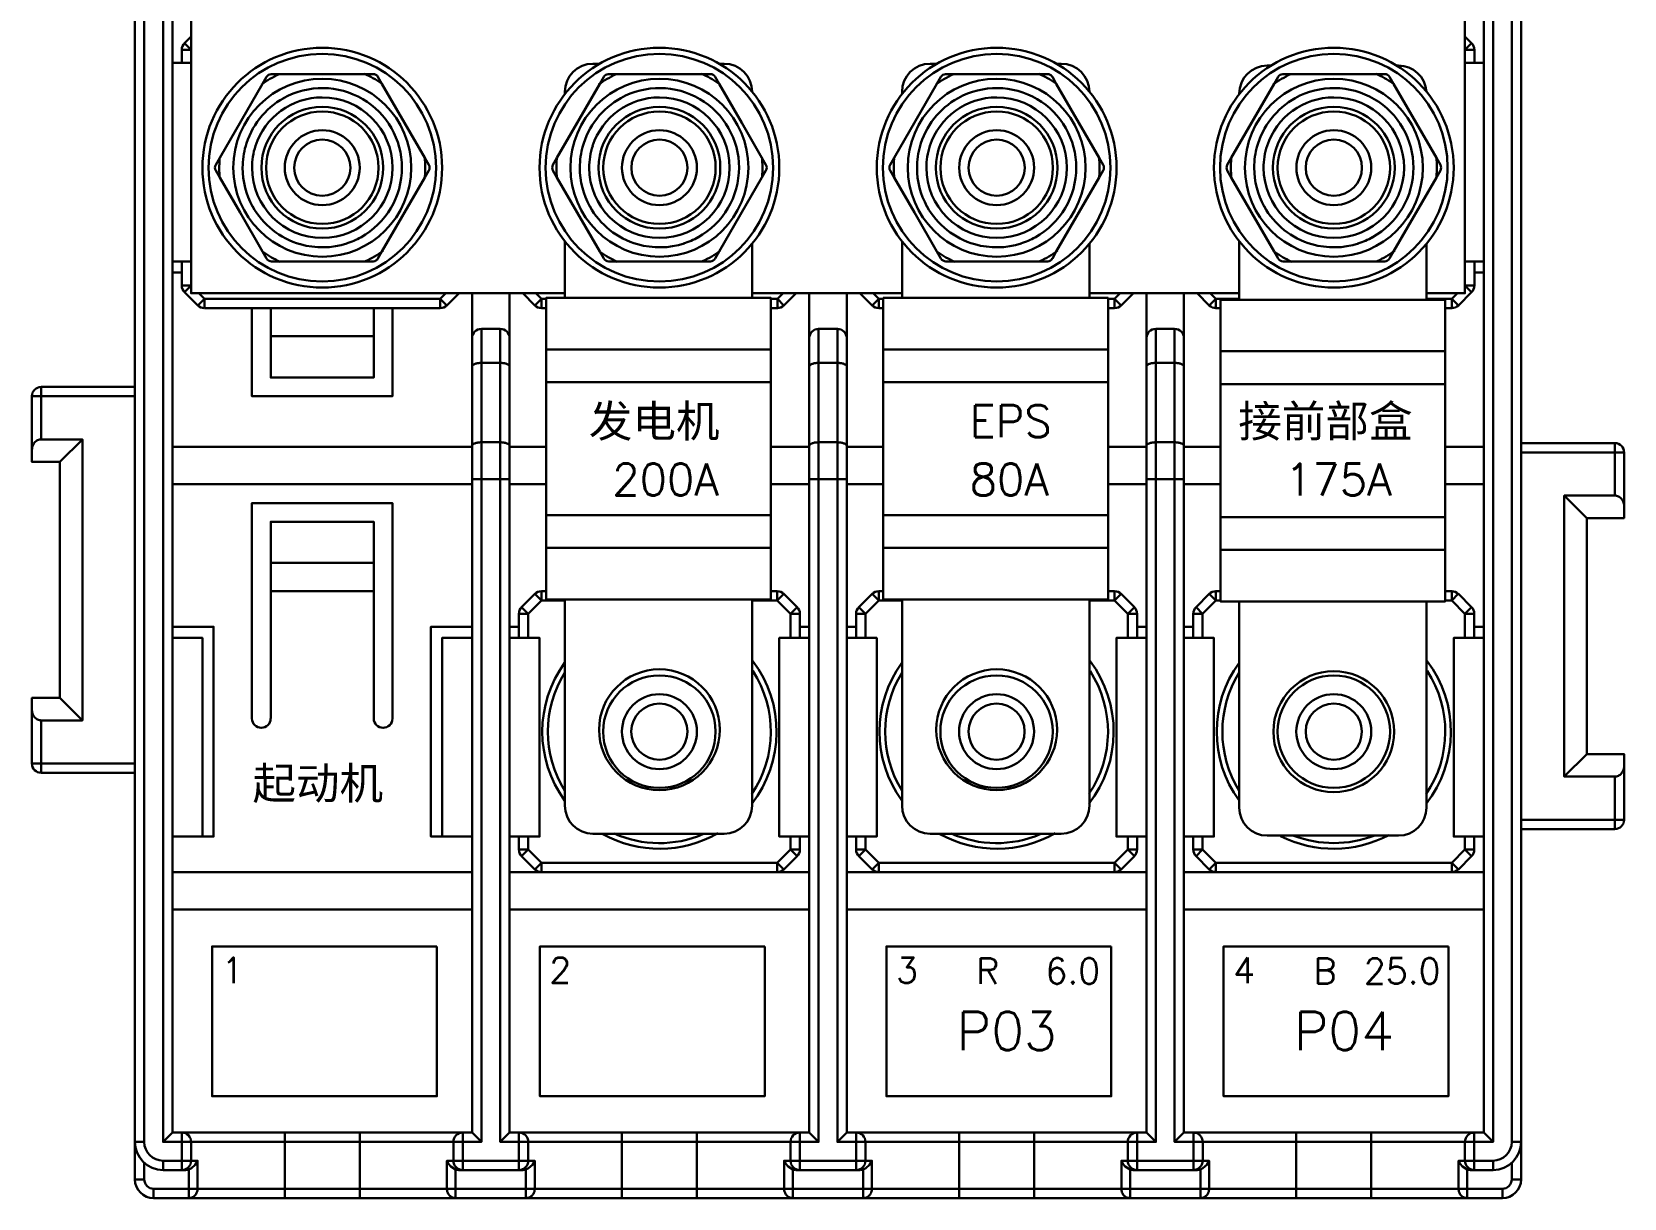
# Model space of a CAD drawing. Header units: millimetres. Extents: x 6 to 3615, y 6 to 858.
# Drawn here: x 2178 to 2263.2, y 280.4 to 342.8 of the extents above; entities that cross this region are included whole.
import ezdxf

# ---------------------------------------------------------------- set-up
doc = ezdxf.new("R2010")
doc.units = ezdxf.units.MM
doc.styles.add('Simplex_Style', font='simplex_.ttf')

msp = doc.modelspace()

# ---------------------------------------------------------------- linework, layer by layer
at = {"color": 0, "linetype": 'Continuous', "lineweight": 30, "flags": 128}
for points in [[(2225.562, 350.068), (2223.56, 350.068), (2223.56, 353.076), (2203.513, 353.076), (2203.513, 344.555), (2186.474, 344.555), (2186.474, 328.818), (2206.469, 328.818)], [(2183.464, 283.411), (2183.966, 283.411), (2183.966, 351.07)], [(2183.464, 281.406), (2183.464, 351.07)], [(2257.638, 283.411), (2257.138, 283.411), (2257.138, 351.07), (2242.404, 351.07), (2242.404, 351.573)], [(2257.638, 351.07), (2257.638, 281.406)], [(2255.133, 283.911), (2255.133, 283.411), (2256.135, 283.411), (2256.135, 345.557), (2239.596, 345.557), (2239.596, 350.57), (2239.096, 350.57)], [(2252.576, 328.818), (2254.633, 328.818), (2254.633, 344.555), (2223.56, 344.555), (2223.56, 350.068)], [(2193.99, 345.057), (2193.99, 345.557), (2184.969, 345.557), (2184.969, 283.411), (2185.971, 283.411), (2185.971, 282.409), (2186.815, 282.409), (2186.815, 280.906), (2191.484, 280.906), (2191.484, 280.404)], [(2256.135, 283.411), (2255.635, 283.911), (2255.635, 345.057), (2256.135, 345.557)], [(2185.469, 345.057), (2185.469, 283.911), (2201.508, 283.911)], [(2186.474, 342.552), (2186.117, 342.195)], [(2254.99, 342.195), (2254.633, 342.552)], [(2185.971, 341.841), (2185.971, 341.148)], [(2186.471, 341.841), (2185.971, 341.841)], [(2186.471, 341.148), (2186.471, 341.841), (2186.117, 342.195)], [(2255.135, 341.841), (2254.635, 341.841), (2254.987, 342.195), (2254.99, 342.195)], [(2254.635, 341.841), (2254.635, 341.148)], [(2255.135, 341.148), (2255.135, 341.841)], [(2185.469, 341.148), (2186.474, 341.148)], [(2207.974, 341.096), (2208.339, 341.096)], [(2214.727, 341.096), (2214.99, 341.096)], [(2226.016, 341.096), (2226.38, 341.096)], [(2232.768, 341.096), (2233.034, 341.096)], [(2244.055, 340.997), (2244.253, 340.997)], [(2250.979, 340.997), (2251.073, 340.997)], [(2254.633, 341.148), (2255.635, 341.148)], [(2187.789, 335.685), (2188.003, 336.055), (2190.294, 340.023), (2190.508, 340.396)], [(2190.753, 340.547), (2196.208, 340.547)], [(2196.469, 340.396), (2196.685, 340.023), (2197.888, 337.938), (2198.977, 336.055), (2199.19, 335.685)], [(2205.831, 335.685), (2206.047, 336.055), (2208.339, 340.023), (2208.552, 340.396)], [(2208.794, 340.547), (2214.253, 340.547)], [(2214.513, 340.396), (2214.727, 340.023), (2215.932, 337.938), (2217.018, 336.055), (2217.232, 335.685)], [(2223.875, 335.685), (2224.089, 336.055), (2226.38, 340.023), (2226.594, 340.396)], [(2226.836, 340.547), (2232.294, 340.547)], [(2232.555, 340.396), (2232.768, 340.023), (2233.974, 337.938), (2235.06, 336.055), (2235.273, 335.685)], [(2241.917, 335.685), (2242.13, 336.055), (2244.422, 340.023), (2244.635, 340.396)], [(2244.88, 340.547), (2250.336, 340.547)], [(2250.596, 340.396), (2250.812, 340.023), (2252.016, 337.938), (2253.104, 336.055), (2253.318, 335.685)], [(2206.469, 339.474), (2206.469, 339.594)], [(2224.513, 339.474), (2224.513, 339.594)], [(2242.552, 339.471), (2242.552, 339.495)], [(2190.508, 330.672), (2190.294, 331.044), (2189.091, 333.13), (2188.003, 335.013), (2187.789, 335.383)], [(2199.19, 335.383), (2198.977, 335.013), (2196.685, 331.044), (2196.469, 330.672)], [(2208.552, 330.672), (2208.339, 331.044), (2207.133, 333.13), (2206.047, 335.013), (2205.831, 335.383)], [(2217.232, 335.383), (2217.018, 335.013), (2214.727, 331.044), (2214.513, 330.672)], [(2226.594, 330.672), (2226.38, 331.044), (2225.174, 333.13), (2224.089, 335.013), (2223.875, 335.383)], [(2235.273, 335.383), (2235.06, 335.013), (2232.768, 331.044), (2232.555, 330.672)], [(2244.635, 330.672), (2244.422, 331.044), (2243.219, 333.13), (2242.13, 335.013), (2241.917, 335.383)], [(2253.318, 335.383), (2253.104, 335.013), (2250.812, 331.044), (2250.596, 330.672)], [(2206.469, 328.568), (2206.469, 331.594)], [(2216.495, 331.469), (2216.495, 328.568)], [(2224.513, 328.568), (2224.513, 331.594)], [(2234.536, 331.469), (2234.536, 328.568)], [(2242.552, 328.469), (2242.552, 331.596)], [(2252.576, 331.464), (2252.576, 328.469)], [(2185.469, 330.523), (2186.474, 330.523)], [(2185.469, 329.922), (2185.971, 329.922)], [(2185.971, 330.523), (2185.971, 329.227)], [(2185.971, 329.227), (2186.471, 329.227), (2186.471, 330.523)], [(2196.227, 330.523), (2190.768, 330.523)], [(2214.271, 330.523), (2208.812, 330.523)], [(2232.312, 330.523), (2226.854, 330.523)], [(2250.354, 330.523), (2244.896, 330.523)], [(2254.633, 330.523), (2255.635, 330.523)], [(2254.635, 330.523), (2254.635, 329.227), (2255.135, 329.227)], [(2255.135, 329.227), (2255.135, 330.523)], [(2255.135, 329.922), (2255.635, 329.922)], [(2186.471, 329.227), (2186.117, 328.872)], [(2254.635, 329.227), (2254.987, 328.875), (2254.99, 328.872)], [(2186.117, 328.872), (2186.826, 328.164)], [(2186.826, 328.164), (2187.18, 328.518), (2187.18, 328.016)], [(2199.799, 328.016), (2199.799, 328.518), (2187.18, 328.518), (2186.88, 328.818)], [(2200.099, 328.818), (2199.799, 328.518), (2200.154, 328.164)], [(2200.154, 328.164), (2200.807, 328.818)], [(2201.508, 328.818), (2201.508, 283.911), (2202.008, 283.411)], [(2203.51, 328.818), (2203.51, 283.911), (2219.549, 283.911)], [(2204.214, 328.818), (2204.867, 328.164)], [(2204.867, 328.164), (2205.221, 328.518), (2205.221, 328.016)], [(2205.469, 328.518), (2205.221, 328.518), (2204.922, 328.818)], [(2205.469, 315.188), (2205.469, 312.43), (2217.495, 312.43), (2217.495, 328.568), (2205.469, 328.568), (2205.469, 325.812), (2217.495, 325.812)], [(2216.495, 328.818), (2224.513, 328.818)], [(2217.841, 328.016), (2217.841, 328.518), (2217.495, 328.518)], [(2218.143, 328.818), (2217.841, 328.518), (2218.195, 328.164)], [(2218.195, 328.164), (2218.852, 328.818)], [(2219.549, 328.818), (2219.549, 283.911), (2220.049, 283.411)], [(2221.555, 328.818), (2221.555, 283.911), (2237.591, 283.911)], [(2222.255, 328.818), (2222.911, 328.164)], [(2222.911, 328.164), (2223.266, 328.518), (2223.266, 328.016)], [(2223.51, 328.518), (2223.266, 328.518), (2222.964, 328.818)], [(2223.51, 315.188), (2223.51, 312.43), (2235.539, 312.43), (2235.539, 328.568), (2223.51, 328.568), (2223.51, 325.812), (2235.539, 325.812)], [(2234.536, 328.818), (2242.552, 328.818)], [(2235.883, 328.016), (2235.883, 328.518), (2235.539, 328.518)], [(2236.185, 328.818), (2235.883, 328.518), (2236.237, 328.164)], [(2236.237, 328.164), (2236.893, 328.818)], [(2237.591, 328.818), (2237.591, 283.911), (2238.094, 283.411)], [(2239.596, 328.818), (2239.596, 283.911), (2255.635, 283.911)], [(2240.297, 328.818), (2240.953, 328.164)], [(2240.953, 328.164), (2241.307, 328.518), (2241.307, 328.016)], [(2242.552, 328.518), (2241.307, 328.518), (2241.008, 328.818)], [(2241.549, 315.086), (2241.549, 312.331), (2253.578, 312.331), (2253.578, 328.469), (2241.549, 328.469), (2241.549, 325.711), (2253.578, 325.711)], [(2253.927, 328.016), (2253.927, 328.518), (2252.576, 328.518)], [(2254.227, 328.818), (2253.927, 328.518), (2254.281, 328.164)], [(2254.281, 328.164), (2254.99, 328.872)], [(2187.18, 328.016), (2199.799, 328.016)], [(2189.729, 328.016), (2189.729, 323.305), (2197.247, 323.305), (2197.247, 328.016)], [(2190.732, 328.016), (2190.732, 326.513), (2196.245, 326.513), (2196.245, 328.016), (2190.732, 328.016)], [(2205.221, 328.016), (2205.469, 328.016)], [(2217.495, 328.016), (2217.841, 328.016)], [(2223.266, 328.016), (2223.51, 328.016)], [(2235.539, 328.016), (2235.883, 328.016)], [(2241.307, 328.016), (2241.549, 328.016)], [(2253.578, 328.016), (2253.927, 328.016)], [(2196.245, 326.513), (2196.245, 324.307), (2190.732, 324.307), (2190.732, 326.513)], [(2202.008, 326.914), (2203.01, 326.914)], [(2203.01, 325.091), (2202.008, 325.091), (2202.008, 326.914)], [(2202.008, 325.091), (2202.008, 320.844), (2203.01, 320.844), (2203.01, 326.914)], [(2220.049, 326.914), (2221.052, 326.914)], [(2221.052, 325.091), (2220.049, 325.091), (2220.049, 326.914)], [(2220.049, 325.091), (2220.049, 320.844), (2221.052, 320.844), (2221.052, 326.914)], [(2238.094, 326.914), (2239.096, 326.914)], [(2239.096, 325.091), (2238.094, 325.091), (2238.094, 326.914)], [(2238.094, 325.091), (2238.094, 320.844), (2239.096, 320.844), (2239.096, 326.914)], [(2205.469, 325.812), (2205.469, 324.057), (2217.495, 324.057)], [(2223.51, 325.812), (2223.51, 324.057), (2235.539, 324.057)], [(2241.549, 325.711), (2241.549, 323.958), (2253.578, 323.958)], [(2202.008, 325.091), (2201.961, 325.091), (2201.917, 325.089), (2201.87, 325.083), (2201.828, 325.078), (2201.784, 325.07), (2201.745, 325.062), (2201.706, 325.052), (2201.669, 325.039), (2201.638, 325.026), (2201.607, 325.013), (2201.581, 324.997), (2201.56, 324.982), (2201.542, 324.966), (2201.526, 324.948), (2201.516, 324.93), (2201.508, 324.911), (2201.508, 324.893)], [(2203.51, 324.893), (2203.51, 324.911), (2203.503, 324.93), (2203.492, 324.948), (2203.477, 324.966), (2203.458, 324.982), (2203.438, 324.997), (2203.411, 325.013), (2203.38, 325.026), (2203.349, 325.039), (2203.312, 325.052), (2203.273, 325.062), (2203.234, 325.07), (2203.19, 325.078), (2203.148, 325.083), (2203.102, 325.089), (2203.057, 325.091), (2203.01, 325.091)], [(2220.049, 325.091), (2220.003, 325.091), (2219.953, 325.089), (2219.906, 325.083), (2219.859, 325.076), (2219.815, 325.068), (2219.771, 325.057), (2219.732, 325.047), (2219.695, 325.034), (2219.664, 325.018), (2219.633, 325.003), (2219.609, 324.987), (2219.589, 324.969), (2219.57, 324.951), (2219.56, 324.932), (2219.552, 324.914), (2219.549, 324.893)], [(2221.555, 324.893), (2221.552, 324.911), (2221.544, 324.93), (2221.534, 324.948), (2221.521, 324.966), (2221.503, 324.982), (2221.479, 324.997), (2221.453, 325.013), (2221.424, 325.026), (2221.391, 325.039), (2221.354, 325.052), (2221.318, 325.062), (2221.276, 325.07), (2221.234, 325.078), (2221.19, 325.083), (2221.146, 325.089), (2221.099, 325.091), (2221.052, 325.091)], [(2238.094, 325.091), (2238.044, 325.091), (2237.995, 325.089), (2237.948, 325.083), (2237.901, 325.076), (2237.857, 325.068), (2237.815, 325.057), (2237.776, 325.047), (2237.74, 325.034), (2237.706, 325.018), (2237.677, 325.003), (2237.651, 324.987), (2237.63, 324.969), (2237.615, 324.951), (2237.602, 324.932), (2237.594, 324.914), (2237.591, 324.893)], [(2239.596, 324.893), (2239.594, 324.911), (2239.589, 324.93), (2239.578, 324.948), (2239.562, 324.966), (2239.544, 324.982), (2239.521, 324.997), (2239.495, 325.013), (2239.466, 325.026), (2239.432, 325.039), (2239.398, 325.052), (2239.359, 325.062), (2239.318, 325.07), (2239.276, 325.078), (2239.232, 325.083), (2239.188, 325.089), (2239.141, 325.091), (2239.096, 325.091)], [(2178.453, 323.807), (2183.464, 323.807)], [(2178.453, 323.807), (2178.453, 323.305), (2183.464, 323.305)], [(2217.495, 316.94), (2205.469, 316.94), (2205.469, 324.057)], [(2235.539, 316.94), (2223.51, 316.94), (2223.51, 324.057)], [(2253.578, 316.841), (2241.549, 316.841), (2241.549, 323.958)], [(2177.951, 323.305), (2178.453, 323.305), (2178.453, 321)], [(2179.456, 319.797), (2177.951, 319.797), (2177.951, 323.305)], [(2178.453, 321), (2178.404, 320.997), (2178.354, 320.99), (2178.307, 320.974), (2178.26, 320.953), (2178.216, 320.93), (2178.174, 320.898), (2178.135, 320.865), (2178.099, 320.823), (2178.065, 320.781), (2178.036, 320.732), (2178.01, 320.682), (2177.99, 320.628), (2177.974, 320.573), (2177.961, 320.516), (2177.953, 320.458), (2177.951, 320.398)], [(2180.659, 321), (2180.659, 305.964), (2179.456, 307.167), (2179.456, 319.797), (2180.659, 321), (2178.453, 321)], [(2201.508, 320.599), (2185.469, 320.599)], [(2202.008, 320.844), (2201.958, 320.841), (2201.911, 320.839), (2201.862, 320.833), (2201.815, 320.828), (2201.771, 320.82), (2201.729, 320.81), (2201.69, 320.799), (2201.654, 320.786), (2201.62, 320.771), (2201.591, 320.755), (2201.565, 320.74), (2201.544, 320.721), (2201.529, 320.703), (2201.516, 320.685), (2201.51, 320.664), (2201.508, 320.646)], [(2202.008, 320.844), (2202.008, 318.87), (2203.01, 318.87), (2203.01, 283.411), (2204.013, 283.411), (2204.013, 282.409), (2204.857, 282.409), (2204.857, 280.906), (2209.526, 280.906), (2209.526, 280.404)], [(2203.51, 320.646), (2203.51, 320.664), (2203.503, 320.685), (2203.49, 320.703), (2203.474, 320.721), (2203.453, 320.74), (2203.427, 320.755), (2203.398, 320.771), (2203.365, 320.786), (2203.328, 320.799), (2203.289, 320.81), (2203.247, 320.82), (2203.203, 320.828), (2203.156, 320.833), (2203.109, 320.839), (2203.06, 320.841), (2203.01, 320.844)], [(2203.51, 318.87), (2203.01, 318.87), (2203.01, 320.844)], [(2205.469, 320.599), (2203.51, 320.599)], [(2219.549, 320.599), (2217.495, 320.599)], [(2220.049, 320.844), (2220.005, 320.841), (2219.958, 320.839), (2219.914, 320.836), (2219.87, 320.831), (2219.828, 320.823), (2219.786, 320.812), (2219.747, 320.802), (2219.714, 320.792), (2219.68, 320.779), (2219.651, 320.766), (2219.625, 320.75), (2219.602, 320.734), (2219.583, 320.716), (2219.568, 320.701), (2219.557, 320.682), (2219.552, 320.664), (2219.549, 320.646)], [(2220.049, 320.844), (2220.049, 318.87), (2221.052, 318.87), (2221.052, 283.411), (2222.055, 283.411), (2222.055, 282.409), (2222.898, 282.409), (2222.898, 280.906), (2227.568, 280.906), (2227.568, 280.404)], [(2221.555, 320.646), (2221.552, 320.664), (2221.544, 320.685), (2221.531, 320.703), (2221.516, 320.721), (2221.495, 320.74), (2221.469, 320.755), (2221.44, 320.771), (2221.406, 320.786), (2221.37, 320.799), (2221.331, 320.81), (2221.289, 320.82), (2221.245, 320.828), (2221.198, 320.833), (2221.151, 320.839), (2221.102, 320.841), (2221.052, 320.844)], [(2221.555, 318.87), (2221.052, 318.87), (2221.052, 320.844)], [(2223.51, 320.599), (2221.555, 320.599)], [(2237.591, 320.599), (2235.539, 320.599)], [(2238.094, 320.844), (2238.044, 320.841), (2237.995, 320.839), (2237.948, 320.833), (2237.901, 320.828), (2237.857, 320.82), (2237.815, 320.81), (2237.776, 320.799), (2237.74, 320.786), (2237.706, 320.771), (2237.677, 320.755), (2237.651, 320.74), (2237.63, 320.721), (2237.615, 320.703), (2237.602, 320.685), (2237.594, 320.664), (2237.591, 320.646)], [(2238.094, 320.844), (2238.094, 318.87), (2239.096, 318.87), (2239.096, 283.411), (2240.099, 283.411), (2240.099, 282.409), (2240.943, 282.409), (2240.943, 280.906), (2245.609, 280.906), (2245.609, 280.404)], [(2239.596, 320.646), (2239.594, 320.664), (2239.586, 320.685), (2239.576, 320.703), (2239.557, 320.721), (2239.536, 320.74), (2239.513, 320.755), (2239.482, 320.771), (2239.451, 320.786), (2239.414, 320.799), (2239.375, 320.81), (2239.331, 320.82), (2239.286, 320.828), (2239.24, 320.833), (2239.193, 320.839), (2239.143, 320.841), (2239.096, 320.844)], [(2239.596, 318.87), (2239.096, 318.87), (2239.096, 320.844)], [(2241.549, 320.599), (2239.596, 320.599)], [(2255.635, 320.599), (2253.578, 320.599)], [(2257.638, 320.799), (2262.651, 320.799)], [(2263.151, 320.299), (2262.651, 320.299), (2262.651, 320.799)], [(2262.651, 317.992), (2262.651, 320.299), (2257.638, 320.299)], [(2262.651, 317.992), (2259.945, 317.992), (2261.148, 316.789), (2263.151, 316.789), (2263.151, 320.299)], [(2201.005, 283.911), (2201.005, 283.411), (2202.008, 283.411), (2202.008, 318.87), (2201.508, 318.87)], [(2219.047, 283.911), (2219.047, 283.411), (2220.049, 283.411), (2220.049, 318.87), (2219.549, 318.87)], [(2237.591, 318.87), (2238.094, 318.87), (2238.094, 283.411), (2237.091, 283.411), (2237.091, 283.911)], [(2201.508, 318.594), (2185.469, 318.594)], [(2205.469, 318.594), (2203.51, 318.594)], [(2219.549, 318.594), (2217.495, 318.594)], [(2223.51, 318.594), (2221.555, 318.594)], [(2237.591, 318.594), (2235.539, 318.594)], [(2241.549, 318.594), (2239.596, 318.594)], [(2255.635, 318.594), (2253.578, 318.594)], [(2259.945, 317.992), (2259.945, 302.958), (2261.148, 304.161)], [(2263.151, 317.391), (2263.148, 317.451), (2263.143, 317.508), (2263.13, 317.565), (2263.115, 317.622), (2263.094, 317.674), (2263.068, 317.727), (2263.039, 317.773), (2263.005, 317.818), (2262.969, 317.857), (2262.93, 317.891), (2262.888, 317.922), (2262.844, 317.948), (2262.797, 317.966), (2262.747, 317.982), (2262.701, 317.99), (2262.651, 317.992)], [(2197.247, 306.065), (2197.247, 317.591), (2189.729, 317.591), (2189.729, 306.065)], [(2190.732, 314.385), (2190.732, 312.88), (2196.245, 312.88), (2196.245, 316.589), (2190.732, 316.589), (2190.732, 314.385), (2196.245, 314.385)], [(2205.469, 316.94), (2205.469, 315.188), (2217.495, 315.188)], [(2223.51, 316.94), (2223.51, 315.188), (2235.539, 315.188)], [(2241.549, 316.841), (2241.549, 315.086), (2253.578, 315.086)], [(2261.148, 316.789), (2261.148, 304.161), (2263.151, 304.161), (2263.151, 300.651)], [(2190.732, 306.065), (2190.732, 312.88)], [(2196.245, 312.88), (2196.245, 306.065)], [(2204.865, 312.734), (2204.156, 312.026)], [(2204.865, 312.734), (2205.219, 312.38), (2204.51, 311.672), (2204.156, 312.026)], [(2205.469, 312.88), (2205.219, 312.88)], [(2205.219, 312.88), (2205.219, 312.38), (2206.469, 312.38)], [(2217.839, 312.88), (2217.495, 312.88)], [(2218.193, 312.734), (2218.19, 312.732), (2217.839, 312.38), (2217.839, 312.88)], [(2218.901, 312.026), (2218.193, 312.734)], [(2222.909, 312.734), (2222.198, 312.026)], [(2222.909, 312.734), (2223.263, 312.38), (2222.552, 311.672), (2222.198, 312.026)], [(2223.51, 312.88), (2223.263, 312.88)], [(2223.263, 312.88), (2223.263, 312.38), (2224.513, 312.38)], [(2235.88, 312.88), (2235.539, 312.88)], [(2236.234, 312.734), (2236.232, 312.732), (2235.88, 312.38), (2235.88, 312.88)], [(2236.943, 312.026), (2236.234, 312.734)], [(2240.951, 312.734), (2240.242, 312.026)], [(2240.951, 312.734), (2241.305, 312.38), (2240.596, 311.672), (2240.242, 312.026)], [(2241.549, 312.88), (2241.305, 312.88)], [(2241.305, 312.88), (2241.305, 312.38), (2241.549, 312.38)], [(2253.922, 312.88), (2253.578, 312.88)], [(2254.279, 312.734), (2254.276, 312.732), (2253.922, 312.38), (2253.922, 312.88)], [(2254.987, 312.026), (2254.279, 312.734)], [(2206.469, 301.404), (2206.469, 312.43)], [(2216.495, 312.43), (2216.495, 301.404)], [(2216.495, 312.38), (2217.839, 312.38), (2218.547, 311.672), (2218.547, 310.375)], [(2219.047, 311.672), (2218.547, 311.672), (2218.898, 312.023), (2218.901, 312.026)], [(2224.513, 301.404), (2224.513, 312.43)], [(2234.536, 312.43), (2234.536, 301.404)], [(2234.536, 312.38), (2235.88, 312.38), (2236.589, 311.672), (2236.589, 310.375)], [(2237.091, 311.672), (2236.589, 311.672), (2236.943, 312.023), (2236.943, 312.026)], [(2242.552, 301.305), (2242.552, 312.331)], [(2252.576, 312.331), (2252.576, 301.305)], [(2253.578, 312.38), (2253.922, 312.38), (2254.633, 311.672), (2254.633, 310.375)], [(2255.133, 311.672), (2254.633, 311.672), (2254.984, 312.023), (2254.987, 312.026)], [(2204.01, 311.672), (2204.01, 310.375)], [(2204.51, 310.375), (2204.51, 311.672), (2204.01, 311.672)], [(2219.047, 310.375), (2219.047, 311.672)], [(2222.052, 311.672), (2222.052, 310.375)], [(2222.552, 310.375), (2222.552, 311.672), (2222.052, 311.672)], [(2237.091, 310.375), (2237.091, 311.672)], [(2240.094, 311.672), (2240.094, 310.375)], [(2240.596, 310.375), (2240.596, 311.672), (2240.094, 311.672)], [(2255.133, 310.375), (2255.133, 311.672)], [(2185.469, 310.375), (2187.073, 310.375), (2187.073, 299.75), (2187.674, 299.75), (2187.674, 310.977), (2185.469, 310.977)], [(2201.508, 310.977), (2199.302, 310.977), (2199.302, 299.75), (2199.904, 299.75)], [(2201.508, 299.75), (2199.904, 299.75), (2199.904, 310.375), (2201.508, 310.375)], [(2204.01, 310.977), (2203.51, 310.977)], [(2203.51, 310.375), (2205.115, 310.375), (2205.115, 299.75), (2203.51, 299.75)], [(2219.549, 299.75), (2217.945, 299.75), (2217.945, 310.375), (2219.549, 310.375)], [(2219.549, 310.977), (2219.047, 310.977)], [(2222.052, 310.977), (2221.555, 310.977)], [(2221.555, 310.375), (2223.159, 310.375), (2223.159, 299.75), (2221.555, 299.75)], [(2237.591, 299.75), (2235.987, 299.75), (2235.987, 310.375), (2237.591, 310.375)], [(2237.591, 310.977), (2237.091, 310.977)], [(2240.094, 310.977), (2239.596, 310.977)], [(2239.596, 310.375), (2241.201, 310.375), (2241.201, 299.75), (2239.596, 299.75)], [(2255.635, 299.75), (2254.031, 299.75), (2254.031, 310.375), (2255.635, 310.375)], [(2255.635, 310.977), (2255.133, 310.977)], [(2177.951, 303.659), (2177.951, 307.167), (2179.456, 307.167)], [(2177.951, 306.565), (2177.953, 306.508), (2177.961, 306.448), (2177.974, 306.391), (2177.99, 306.336), (2178.01, 306.284), (2178.036, 306.232), (2178.065, 306.185), (2178.099, 306.141), (2178.135, 306.102), (2178.174, 306.065), (2178.216, 306.036), (2178.26, 306.01), (2178.307, 305.99), (2178.354, 305.977), (2178.404, 305.969), (2178.453, 305.964)], [(2180.659, 305.964), (2178.453, 305.964)], [(2178.453, 305.964), (2178.453, 303.659), (2183.464, 303.659)], [(2177.951, 303.659), (2178.453, 303.659), (2178.453, 303.159)], [(2262.651, 302.958), (2262.701, 302.961), (2262.747, 302.969), (2262.797, 302.984), (2262.844, 303.003), (2262.888, 303.029), (2262.93, 303.06), (2262.969, 303.094), (2263.005, 303.133), (2263.039, 303.177), (2263.068, 303.224), (2263.094, 303.276), (2263.115, 303.328), (2263.13, 303.385), (2263.143, 303.443), (2263.148, 303.5), (2263.151, 303.56)], [(2183.464, 303.159), (2178.453, 303.159)], [(2262.651, 302.958), (2259.945, 302.958)], [(2262.651, 302.958), (2262.651, 300.651), (2263.151, 300.651)], [(2257.638, 300.651), (2262.651, 300.651), (2262.651, 300.151)], [(2262.651, 300.151), (2257.638, 300.151)], [(2187.073, 299.75), (2185.469, 299.75)], [(2204.01, 299.75), (2204.01, 299.055)], [(2204.01, 299.055), (2204.51, 299.055), (2204.156, 298.701)], [(2217.839, 297.846), (2217.839, 298.346), (2205.219, 298.346), (2204.51, 299.055), (2204.51, 299.75)], [(2207.974, 299.901), (2214.99, 299.901)], [(2218.901, 298.701), (2218.898, 298.703), (2218.547, 299.055), (2217.839, 298.346), (2218.193, 297.992)], [(2218.547, 299.75), (2218.547, 299.055), (2219.047, 299.055)], [(2219.047, 299.055), (2219.047, 299.75)], [(2222.052, 299.75), (2222.052, 299.055)], [(2222.052, 299.055), (2222.552, 299.055), (2222.198, 298.701)], [(2235.88, 297.846), (2235.88, 298.346), (2223.263, 298.346), (2222.552, 299.055), (2222.552, 299.75)], [(2226.016, 299.901), (2233.034, 299.901)], [(2236.943, 298.701), (2236.943, 298.703), (2236.589, 299.055), (2235.88, 298.346), (2236.234, 297.992)], [(2236.589, 299.75), (2236.589, 299.055), (2237.091, 299.055)], [(2237.091, 299.055), (2237.091, 299.75)], [(2240.094, 299.75), (2240.094, 299.055)], [(2240.094, 299.055), (2240.596, 299.055), (2240.242, 298.701)], [(2253.922, 297.846), (2253.922, 298.346), (2241.305, 298.346), (2240.596, 299.055), (2240.596, 299.75)], [(2244.055, 299.799), (2251.073, 299.799)], [(2254.987, 298.701), (2254.984, 298.703), (2254.633, 299.055), (2253.922, 298.346), (2254.279, 297.992)], [(2254.633, 299.75), (2254.633, 299.055), (2255.133, 299.055)], [(2255.133, 299.055), (2255.133, 299.75)], [(2204.156, 298.701), (2204.865, 297.992)], [(2204.865, 297.992), (2205.219, 298.346), (2205.219, 297.846)], [(2218.193, 297.992), (2218.901, 298.701)], [(2222.198, 298.701), (2222.909, 297.992)], [(2222.909, 297.992), (2223.263, 298.346), (2223.263, 297.846)], [(2236.234, 297.992), (2236.943, 298.701)], [(2240.242, 298.701), (2240.951, 297.992)], [(2240.951, 297.992), (2241.305, 298.346), (2241.305, 297.846)], [(2254.279, 297.992), (2254.987, 298.701)], [(2201.508, 297.846), (2185.469, 297.846)], [(2219.549, 297.846), (2203.51, 297.846)], [(2205.219, 297.846), (2217.839, 297.846)], [(2237.591, 297.846), (2221.555, 297.846)], [(2223.263, 297.846), (2235.88, 297.846)], [(2255.635, 297.846), (2239.596, 297.846)], [(2241.305, 297.846), (2253.922, 297.846)], [(2185.469, 295.841), (2201.508, 295.841)], [(2203.51, 295.841), (2219.549, 295.841)], [(2221.555, 295.841), (2237.591, 295.841)], [(2239.596, 295.841), (2255.635, 295.841)], [(2185.469, 283.911), (2184.969, 283.411)], [(2195.492, 280.404), (2195.492, 280.906), (2191.484, 280.906), (2191.484, 283.411), (2185.971, 283.411), (2185.971, 283.911)], [(2200.161, 280.906), (2195.492, 280.906), (2195.492, 283.411), (2191.484, 283.411), (2191.484, 283.911)], [(2204.013, 281.909), (2204.013, 282.409), (2201.005, 282.409), (2201.005, 283.411), (2195.492, 283.411), (2195.492, 283.911)], [(2203.01, 283.411), (2203.51, 283.911)], [(2204.013, 283.911), (2204.013, 283.411), (2209.526, 283.411), (2209.526, 280.906), (2213.534, 280.906), (2213.534, 280.404)], [(2218.203, 280.906), (2213.534, 280.906), (2213.534, 283.411), (2209.526, 283.411), (2209.526, 283.911)], [(2222.055, 281.909), (2222.055, 282.409), (2219.047, 282.409), (2219.047, 283.411), (2213.534, 283.411), (2213.534, 283.911)], [(2221.052, 283.411), (2221.555, 283.911)], [(2222.055, 283.911), (2222.055, 283.411), (2227.568, 283.411), (2227.568, 280.906), (2231.578, 280.906), (2231.578, 280.404)], [(2236.247, 280.906), (2231.578, 280.906), (2231.578, 283.411), (2227.568, 283.411), (2227.568, 283.911)], [(2240.099, 281.909), (2240.099, 282.409), (2237.091, 282.409), (2237.091, 283.411), (2231.578, 283.411), (2231.578, 283.911)], [(2239.096, 283.411), (2239.596, 283.911)], [(2249.62, 280.404), (2249.62, 280.906), (2245.609, 280.906), (2245.609, 283.411), (2240.099, 283.411), (2240.099, 283.911)], [(2254.289, 280.906), (2249.62, 280.906), (2249.62, 283.411), (2245.609, 283.411), (2245.609, 283.911)], [(2256.135, 281.909), (2256.135, 282.409), (2255.133, 282.409), (2255.133, 283.411), (2249.62, 283.411), (2249.62, 283.911)], [(2186.471, 283.411), (2186.471, 282.409)], [(2200.505, 282.409), (2200.505, 283.411)], [(2204.513, 283.411), (2204.513, 282.409)], [(2218.547, 282.409), (2218.547, 283.411)], [(2222.557, 283.411), (2222.557, 282.409)], [(2236.589, 282.409), (2236.589, 283.411)], [(2240.599, 283.411), (2240.599, 282.409)], [(2254.633, 282.409), (2254.633, 283.411)], [(2183.464, 281.406), (2183.966, 281.406), (2183.966, 282.292)], [(2184.969, 281.909), (2184.969, 282.409), (2185.971, 282.409), (2185.971, 281.909)], [(2186.815, 282.409), (2186.693, 282.188), (2186.487, 282), (2186.346, 281.935)], [(2200.628, 281.935), (2200.372, 282.089), (2200.245, 282.242), (2200.161, 282.409)], [(2201.005, 281.909), (2201.005, 282.409), (2200.161, 282.409), (2200.161, 280.906), (2200.628, 280.906), (2200.628, 280.404)], [(2204.857, 282.409), (2204.734, 282.188), (2204.531, 282), (2204.391, 281.935)], [(2218.672, 281.935), (2218.414, 282.089), (2218.286, 282.242), (2218.203, 282.409)], [(2219.047, 281.909), (2219.047, 282.409), (2218.203, 282.409), (2218.203, 280.906), (2218.672, 280.906), (2218.672, 280.404)], [(2222.898, 282.409), (2222.779, 282.188), (2222.573, 282), (2222.432, 281.935)], [(2236.714, 281.935), (2236.458, 282.089), (2236.328, 282.242), (2236.247, 282.409)], [(2237.091, 281.909), (2237.091, 282.409), (2236.247, 282.409), (2236.247, 280.906), (2236.714, 280.906), (2236.714, 280.404)], [(2240.943, 282.409), (2240.82, 282.188), (2240.615, 282), (2240.474, 281.935)], [(2254.755, 281.935), (2254.5, 282.089), (2254.372, 282.242), (2254.289, 282.409)], [(2255.133, 281.909), (2255.133, 282.409), (2254.289, 282.409), (2254.289, 280.906), (2254.755, 280.906), (2254.755, 280.404)], [(2257.138, 282.292), (2257.138, 281.406), (2257.638, 281.406)], [(2186.18, 281.909), (2184.969, 281.909)], [(2186.346, 281.935), (2186.346, 280.906), (2186.815, 280.906)], [(2200.628, 281.935), (2200.628, 280.906), (2204.391, 280.906), (2204.391, 280.404)], [(2204.221, 281.909), (2200.797, 281.909)], [(2204.391, 281.935), (2204.391, 280.906), (2204.857, 280.906)], [(2218.672, 281.935), (2218.672, 280.906), (2222.432, 280.906), (2222.432, 280.404)], [(2222.055, 281.909), (2218.839, 281.909)], [(2222.263, 281.909), (2222.057, 281.909)], [(2222.432, 281.935), (2222.432, 280.906), (2222.898, 280.906)], [(2236.714, 281.935), (2236.714, 280.906), (2240.474, 280.906), (2240.474, 280.404)], [(2237.089, 281.909), (2236.883, 281.909)], [(2240.307, 281.909), (2237.091, 281.909)], [(2240.474, 281.935), (2240.474, 280.906), (2240.943, 280.906)], [(2254.755, 281.935), (2254.755, 280.906), (2256.635, 280.906), (2256.635, 280.404)], [(2256.135, 281.909), (2254.924, 281.909)], [(2186.346, 280.404), (2186.346, 280.906), (2184.466, 280.906), (2184.466, 280.404)], [(2256.635, 280.404), (2184.466, 280.404)], [(2186.346, 280.404), (2186.391, 280.406), (2186.432, 280.414), (2186.477, 280.424), (2186.516, 280.438), (2186.555, 280.456), (2186.594, 280.479), (2186.63, 280.505), (2186.661, 280.536), (2186.693, 280.568), (2186.721, 280.604), (2186.745, 280.641), (2186.766, 280.682), (2186.784, 280.724), (2186.797, 280.768), (2186.807, 280.812), (2186.812, 280.859), (2186.815, 280.906)], [(2200.161, 280.906), (2200.164, 280.859), (2200.169, 280.812), (2200.18, 280.768), (2200.193, 280.724), (2200.211, 280.682), (2200.232, 280.641), (2200.255, 280.604), (2200.284, 280.568), (2200.312, 280.536), (2200.346, 280.505), (2200.383, 280.479), (2200.419, 280.456), (2200.458, 280.438), (2200.5, 280.424), (2200.542, 280.414), (2200.586, 280.406), (2200.628, 280.404)], [(2204.391, 280.404), (2204.432, 280.406), (2204.477, 280.414), (2204.518, 280.424), (2204.56, 280.438), (2204.599, 280.456), (2204.635, 280.479), (2204.672, 280.505), (2204.706, 280.536), (2204.734, 280.568), (2204.763, 280.604), (2204.786, 280.641), (2204.807, 280.682), (2204.826, 280.724), (2204.839, 280.768), (2204.849, 280.812), (2204.854, 280.859), (2204.857, 280.906)], [(2218.203, 280.906), (2218.206, 280.859), (2218.211, 280.812), (2218.221, 280.768), (2218.234, 280.724), (2218.253, 280.682), (2218.273, 280.641), (2218.297, 280.604), (2218.326, 280.568), (2218.357, 280.536), (2218.391, 280.505), (2218.424, 280.479), (2218.464, 280.456), (2218.503, 280.438), (2218.542, 280.424), (2218.586, 280.414), (2218.628, 280.406), (2218.672, 280.404)], [(2222.432, 280.404), (2222.477, 280.406), (2222.518, 280.414), (2222.56, 280.424), (2222.602, 280.438), (2222.641, 280.456), (2222.677, 280.479), (2222.714, 280.505), (2222.747, 280.536), (2222.779, 280.568), (2222.805, 280.604), (2222.831, 280.641), (2222.852, 280.682), (2222.867, 280.724), (2222.883, 280.768), (2222.891, 280.812), (2222.898, 280.859), (2222.898, 280.906)], [(2236.247, 280.906), (2236.247, 280.857), (2236.255, 280.807), (2236.266, 280.76), (2236.281, 280.714), (2236.302, 280.669), (2236.326, 280.628), (2236.352, 280.589), (2236.383, 280.552), (2236.417, 280.518), (2236.453, 280.49), (2236.492, 280.464), (2236.534, 280.443), (2236.578, 280.427), (2236.622, 280.414), (2236.667, 280.406), (2236.714, 280.404)], [(2240.474, 280.404), (2240.518, 280.406), (2240.56, 280.414), (2240.602, 280.424), (2240.643, 280.438), (2240.682, 280.456), (2240.721, 280.479), (2240.755, 280.505), (2240.789, 280.536), (2240.82, 280.568), (2240.849, 280.604), (2240.872, 280.641), (2240.893, 280.682), (2240.911, 280.724), (2240.924, 280.768), (2240.935, 280.812), (2240.94, 280.859), (2240.943, 280.906)], [(2254.289, 280.906), (2254.292, 280.859), (2254.297, 280.812), (2254.307, 280.768), (2254.32, 280.724), (2254.339, 280.682), (2254.359, 280.641), (2254.383, 280.604), (2254.411, 280.568), (2254.44, 280.536), (2254.474, 280.505), (2254.51, 280.479), (2254.547, 280.456), (2254.586, 280.438), (2254.628, 280.424), (2254.669, 280.414), (2254.714, 280.406), (2254.755, 280.404)]]:
    msp.add_lwpolyline(points, dxfattribs=at)
for points in [[(2199.622, 293.87), (2187.594, 293.87), (2187.594, 285.852), (2199.622, 285.852), (2199.622, 293.87)], [(2217.164, 293.87), (2205.135, 293.87), (2205.135, 285.852), (2217.164, 285.852), (2217.164, 293.87)], [(2235.708, 293.87), (2223.68, 293.87), (2223.68, 285.852), (2235.708, 285.852), (2235.708, 293.87)], [(2253.75, 293.87), (2241.721, 293.87), (2241.721, 285.852), (2253.75, 285.852), (2253.75, 293.87)]]:
    msp.add_lwpolyline(points, close=True, dxfattribs=at)
at = {"color": 0, "linetype": 'Continuous', "lineweight": 30}
for centre, radius in [((2193.49, 335.534), 6.414), ((2211.531, 335.534), 6.414), ((2229.576, 335.534), 6.414), ((2247.617, 335.534), 6.414), ((2193.49, 335.534), 6.089), ((2211.531, 335.534), 6.089), ((2229.576, 335.534), 6.089), ((2247.617, 335.534), 6.089), ((2193.49, 335.534), 4.76), ((2211.531, 335.534), 4.76), ((2229.576, 335.534), 4.76), ((2247.617, 335.534), 4.76), ((2193.49, 335.534), 3.258), ((2193.49, 335.534), 3.008), ((2211.531, 335.534), 3.258), ((2211.531, 335.534), 3.008), ((2229.576, 335.534), 3.258), ((2229.576, 335.534), 3.008), ((2247.617, 335.534), 3.258), ((2247.617, 335.534), 3.008), ((2193.49, 335.534), 2.005), ((2211.531, 335.534), 2.005), ((2229.576, 335.534), 2.005), ((2247.617, 335.534), 2.005), ((2193.49, 335.534), 1.503), ((2211.531, 335.534), 1.503), ((2229.576, 335.534), 1.503), ((2247.617, 335.534), 1.503), ((2211.531, 305.464), 3.232), ((2229.576, 305.464), 3.232), ((2247.615, 305.362), 3.232), ((2211.529, 305.362), 3.008), ((2229.57, 305.362), 3.008), ((2247.615, 305.362), 3.008), ((2211.529, 305.362), 2.005), ((2211.529, 305.362), 1.503), ((2229.57, 305.362), 2.005), ((2229.57, 305.362), 1.503), ((2247.615, 305.362), 2.005), ((2247.615, 305.362), 1.503)]:
    msp.add_circle(centre, radius, dxfattribs=at)
for centre, radius, start, end in [((2186.495, 341.833), 0.523, 136, 179), ((2254.612, 341.833), 0.523, 1, 44), ((2207.974, 339.594), 1.503, 90, -180), ((2214.99, 339.594), 1.503, 0, 90), ((2226.016, 339.594), 1.503, 90, -180), ((2233.034, 339.594), 1.503, 0, 90), ((2244.055, 339.495), 1.503, 90, -180), ((2251.076, 339.495), 1.503, 4, 90), ((2193.589, 335.365), 5.706, 115, 126), ((2190.773, 340.234), 0.31, 94, 149), ((2193.57, 335.68), 5.346, 55, 66), ((2196.214, 340.25), 0.294, 30, 91), ((2211.63, 335.365), 5.706, 115, 126), ((2208.818, 340.234), 0.31, 94, 149), ((2211.612, 335.68), 5.346, 55, 66), ((2214.258, 340.25), 0.294, 30, 91), ((2229.674, 335.365), 5.706, 115, 126), ((2226.859, 340.234), 0.31, 94, 149), ((2229.656, 335.68), 5.346, 55, 66), ((2232.299, 340.25), 0.294, 30, 91), ((2247.716, 335.365), 5.706, 115, 126), ((2244.901, 340.234), 0.31, 94, 149), ((2247.698, 335.68), 5.346, 55, 66), ((2250.336, 340.24), 0.305, 31, 90), ((2193.495, 335.531), 4.263, 119, 165), ((2193.49, 335.534), 3.758, -180, 90), ((2193.49, 335.536), 3.758, 90, 162), ((2193.49, 335.534), 4.26, 0, 119), ((2211.536, 335.531), 4.263, 119, 165), ((2211.531, 335.534), 3.758, -180, 90), ((2211.531, 335.536), 3.758, 90, 162), ((2211.531, 335.534), 4.26, 0, 119), ((2229.581, 335.531), 4.263, 119, 165), ((2229.576, 335.534), 3.758, -180, 90), ((2229.576, 335.536), 3.758, 90, 162), ((2229.576, 335.534), 4.26, 0, 119), ((2247.622, 335.531), 4.263, 119, 165), ((2247.617, 335.534), 3.758, -180, 90), ((2247.617, 335.536), 3.758, 90, 162), ((2247.617, 335.534), 4.26, 0, 119), ((2193.458, 335.536), 4.229, 164, -180), ((2193.529, 335.529), 3.797, 162, -180), ((2211.5, 335.536), 4.229, 164, -180), ((2211.57, 335.529), 3.797, 162, -180), ((2229.542, 335.536), 4.229, 164, -180), ((2229.612, 335.529), 3.797, 162, -180), ((2247.586, 335.536), 4.229, 164, -180), ((2247.656, 335.529), 3.797, 162, -180), ((2193.336, 335.539), 5.357, 175, -174), ((2193.643, 335.529), 5.357, -5, 6), ((2211.378, 335.539), 5.357, 175, -174), ((2211.685, 335.529), 5.357, -5, 6), ((2229.422, 335.539), 5.357, 175, -174), ((2229.729, 335.529), 5.357, -5, 6), ((2247.464, 335.539), 5.357, 175, -174), ((2247.771, 335.529), 5.357, -5, 6), ((2188.062, 335.534), 0.312, 151, -151), ((2193.492, 335.531), 4.263, -180, -151), ((2193.477, 335.542), 4.273, -61, 0), ((2198.922, 335.536), 0.307, -29, 29), ((2206.104, 335.534), 0.312, 151, -151), ((2211.534, 335.531), 4.263, -180, -151), ((2211.518, 335.542), 4.273, -61, 0), ((2216.964, 335.536), 0.307, -29, 29), ((2224.148, 335.534), 0.312, 151, -151), ((2229.576, 335.531), 4.263, -180, -151), ((2229.562, 335.542), 4.273, -61, 0), ((2235.008, 335.536), 0.307, -29, 29), ((2242.19, 335.534), 0.312, 151, -151), ((2247.62, 335.531), 4.263, -180, -151), ((2247.604, 335.542), 4.273, -61, 0), ((2253.055, 335.534), 0.302, -29, 30), ((2193.492, 335.536), 4.266, -151, -106), ((2211.536, 335.536), 4.266, -151, -106), ((2229.578, 335.536), 4.266, -151, -106), ((2247.62, 335.536), 4.266, -151, -106), ((2193.492, 335.526), 4.253, -106, -72), ((2193.398, 335.724), 4.469, -72, -61), ((2211.536, 335.526), 4.253, -106, -72), ((2211.44, 335.724), 4.469, -72, -61), ((2229.578, 335.526), 4.253, -106, -72), ((2229.482, 335.724), 4.469, -72, -61), ((2247.62, 335.526), 4.253, -106, -72), ((2247.526, 335.724), 4.469, -72, -61), ((2193.409, 335.388), 5.346, -125, -114), ((2190.768, 330.823), 0.299, -150, -89), ((2193.391, 335.703), 5.706, -65, -54), ((2196.206, 330.828), 0.305, -87, -31), ((2211.451, 335.388), 5.346, -125, -114), ((2208.812, 330.823), 0.299, -150, -89), ((2211.432, 335.703), 5.706, -65, -54), ((2214.25, 330.828), 0.305, -87, -31), ((2229.495, 335.388), 5.346, -125, -114), ((2226.854, 330.823), 0.299, -150, -89), ((2229.477, 335.703), 5.706, -65, -54), ((2232.292, 330.828), 0.305, -87, -31), ((2247.536, 335.388), 5.346, -125, -114), ((2244.896, 330.823), 0.299, -150, -89), ((2247.518, 335.703), 5.706, -65, -54), ((2250.333, 330.828), 0.305, -87, -31), ((2186.495, 329.234), 0.523, -179, -136), ((2254.612, 329.234), 0.523, -44, -1), ((2187.188, 328.542), 0.523, -134, -91), ((2199.792, 328.542), 0.523, -89, -46), ((2205.229, 328.542), 0.523, -134, -91), ((2217.833, 328.542), 0.523, -89, -46), ((2223.273, 328.542), 0.523, -134, -91), ((2235.875, 328.542), 0.523, -89, -46), ((2241.315, 328.542), 0.523, -134, -91), ((2253.919, 328.542), 0.523, -89, -46), ((2202.005, 326.417), 0.497, 90, -180), ((2203.013, 326.417), 0.497, 0, 90), ((2220.047, 326.417), 0.497, 90, -180), ((2221.055, 326.417), 0.497, 0, 90), ((2238.091, 326.417), 0.497, 90, -180), ((2239.099, 326.417), 0.497, 0, 90), ((2178.451, 323.307), 0.497, 90, -180), ((2262.654, 320.302), 0.497, 0, 90), ((2205.227, 312.357), 0.523, 91, 134), ((2217.831, 312.357), 0.523, 46, 89), ((2223.271, 312.357), 0.523, 91, 134), ((2235.872, 312.357), 0.523, 46, 89), ((2241.312, 312.357), 0.523, 91, 134), ((2253.914, 312.357), 0.523, 46, 89), ((2204.534, 311.664), 0.523, 136, 179), ((2218.523, 311.664), 0.523, 1, 44), ((2222.576, 311.664), 0.523, 136, 179), ((2236.565, 311.664), 0.523, 1, 44), ((2240.62, 311.664), 0.523, 136, 179), ((2254.609, 311.664), 0.523, 1, 44), ((2211.521, 305.362), 6.258, 144, -144), ((2211.534, 305.362), 5.969, 148, -148), ((2211.529, 305.362), 6.266, -38, 37), ((2211.529, 305.362), 5.964, -34, 33), ((2229.562, 305.362), 6.258, 144, -144), ((2229.576, 305.362), 5.969, 148, -148), ((2229.57, 305.362), 6.266, -38, 37), ((2229.57, 305.362), 5.964, -34, 33), ((2247.607, 305.362), 6.258, 144, -144), ((2247.62, 305.362), 5.969, 148, -148), ((2247.615, 305.362), 6.266, -38, 37), ((2247.615, 305.362), 5.964, -34, 33), ((2190.229, 306.065), 0.5, -180, 0), ((2196.745, 306.065), 0.5, -180, 0), ((2178.451, 303.656), 0.497, -180, -90), ((2207.974, 301.404), 1.503, -180, -90), ((2214.99, 301.404), 1.503, -90, 0), ((2226.016, 301.404), 1.503, -180, -90), ((2233.034, 301.404), 1.503, -90, 0), ((2244.055, 301.305), 1.503, -180, -90), ((2251.073, 301.305), 1.503, -90, 0), ((2211.531, 305.357), 6.263, -119, -60), ((2211.529, 305.359), 5.961, -114, -67), ((2229.573, 305.357), 6.263, -119, -60), ((2229.57, 305.359), 5.961, -114, -67), ((2262.654, 300.648), 0.497, -90, 0), ((2247.615, 305.359), 6.263, -117, -62), ((2247.615, 305.37), 5.971, -111, -69), ((2204.534, 299.062), 0.523, -179, -136), ((2218.523, 299.062), 0.523, -44, -1), ((2222.576, 299.062), 0.523, -179, -136), ((2236.565, 299.062), 0.523, -44, -1), ((2240.62, 299.062), 0.523, -179, -136), ((2254.609, 299.062), 0.523, -44, -1), ((2205.227, 298.37), 0.523, -134, -91), ((2217.831, 298.37), 0.523, -89, -46), ((2223.271, 298.37), 0.523, -134, -91), ((2235.872, 298.37), 0.523, -89, -46), ((2241.312, 298.37), 0.523, -134, -91), ((2253.914, 298.37), 0.523, -89, -46), ((2185.974, 283.414), 0.497, 0, 90), ((2201.003, 283.414), 0.497, 90, -180), ((2204.016, 283.414), 0.497, 0, 90), ((2219.044, 283.414), 0.497, 90, -180), ((2222.057, 283.414), 0.497, 0, 90), ((2237.089, 283.414), 0.497, 90, -180), ((2240.102, 283.414), 0.497, 0, 90), ((2255.13, 283.414), 0.497, 90, -180), ((2184.969, 283.411), 1.503, -180, -90), ((2184.971, 283.414), 1.005, -180, -90), ((2256.133, 283.414), 1.005, -90, 0), ((2256.135, 283.411), 1.503, -90, 0), ((2185.974, 282.406), 0.497, -90, 0), ((2201.003, 282.406), 0.497, -180, -90), ((2204.016, 282.406), 0.497, -90, 0), ((2219.044, 282.406), 0.497, -180, -90), ((2222.057, 282.406), 0.497, -90, 0), ((2237.089, 282.406), 0.497, -180, -90), ((2240.102, 282.406), 0.497, -90, 0), ((2255.13, 282.406), 0.497, -180, -90), ((2184.469, 281.409), 1.005, -180, -90), ((2184.464, 281.404), 0.497, -180, -90), ((2186.156, 282.602), 0.693, -88, -74), ((2200.82, 282.602), 0.693, -106, -92), ((2204.198, 282.602), 0.693, -88, -74), ((2218.862, 282.602), 0.693, -106, -92), ((2222.242, 282.602), 0.693, -88, -74), ((2236.904, 282.602), 0.693, -106, -92), ((2240.284, 282.602), 0.693, -88, -74), ((2254.948, 282.602), 0.693, -106, -92), ((2256.633, 281.409), 1.005, -90, 0), ((2256.638, 281.404), 0.497, -90, 0)]:
    msp.add_arc(centre, radius, start, end, dxfattribs=at)

# ---------------------------------------------------------------- texts
at = {"color": 0, "linetype": 'Continuous', "style": 'Simplex_Style'}
for s, height, p in [('发电机', 1.709, (2207.753, 321.122)), ('接前部盒', 1.709, (2242.503, 321.122)), ('EPS', 1.709, (2228.128, 321.122)), ('200A', 1.709, (2209.003, 317.997)), ('80A', 1.709, (2228.128, 317.997)), ('175A', 1.709, (2245.003, 317.997)), ('起动机', 1.709, (2189.753, 301.747)), ('1', 1.367, (2188.102, 291.911)), ('2', 1.367, (2205.638, 291.917)), ('3', 1.367, (2224.188, 291.914)), ('R', 1.367, (2228.484, 291.878)), ('6.0', 1.3672, (2232.185, 291.878)), ('4', 1.367, (2242.227, 291.914)), ('B', 1.367, (2246.523, 291.878)), ('25.0', 1.3672, (2249.224, 291.878)), ('P03', 2.0508, (2227.435, 288.328)), ('P04', 2.0508, (2245.474, 288.328))]:
    msp.add_text(s, height=height, dxfattribs=at).set_placement(p)

doc.saveas('drawing.dxf')
